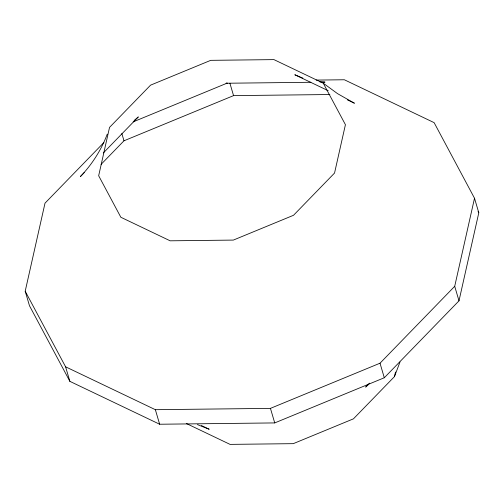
<?xml version="1.0" encoding="UTF-8"?>
<svg xmlns="http://www.w3.org/2000/svg" width="504" height="504" viewBox="0 0 504 504"><rect width="100%" height="100%" fill="white"/><g stroke="black" fill="none" stroke-linecap="round" stroke-linejoin="round"><path stroke-width="0.76" d="M316.178 80.086L344.358 79.764L434.127 122.648L474.516 198.242L478.8 212.789L458.993 300.838L384.3 377.754L274.73 422.919L159.642 424.236L69.873 381.352L29.484 305.758L25.2 291.211L45.007 203.162L103.887 142.531M186.392 423.524L230.057 444.383L293.265 443.659L353.436 418.849L394.462 376.614L395.495 372.009M458.993 300.838L454.715 286.291L474.516 198.242M394.462 376.614L399.981 362.048M107.245 134.171C101.285 149.94 92.068 164.424 80.388 176.576L84.212 172.639M103.345 152.939L138.329 116.915L134.095 120.525M101.083 164.373L123.984 140.792L233.554 95.628L329.849 94.525M25.2 291.211L65.589 366.805L155.358 409.689L270.446 408.372L380.016 363.208L454.715 286.291M369.495 383.141L365.671 387.085L368.764 384.256M133.157 121.873L227.241 83.091L226.05 83.248L310.886 82.278M321.098 82.165L325.023 82.114L319.542 81.812M302.841 78.114L294.821 74.749L328.173 90.682M197.455 424.614L209.179 429.251L201.373 425.521M323.24 83.173L273.943 59.617L210.735 60.341L150.564 85.151L109.538 127.386L98.664 175.745L120.847 217.262L170.144 240.811L233.352 240.087L293.523 215.284L334.549 173.042L345.423 124.69L323.24 83.173L337.535 93.637L354.432 103.225L347.338 99.836M478.057 211.403L478.8 212.789M380.016 363.208L384.3 377.754M229.912 83.261L233.554 95.628M270.446 408.372L274.73 422.919M121.842 133.522L123.984 140.792M155.358 409.689L159.642 424.236M65.589 366.805L69.873 381.352"/></g></svg>
